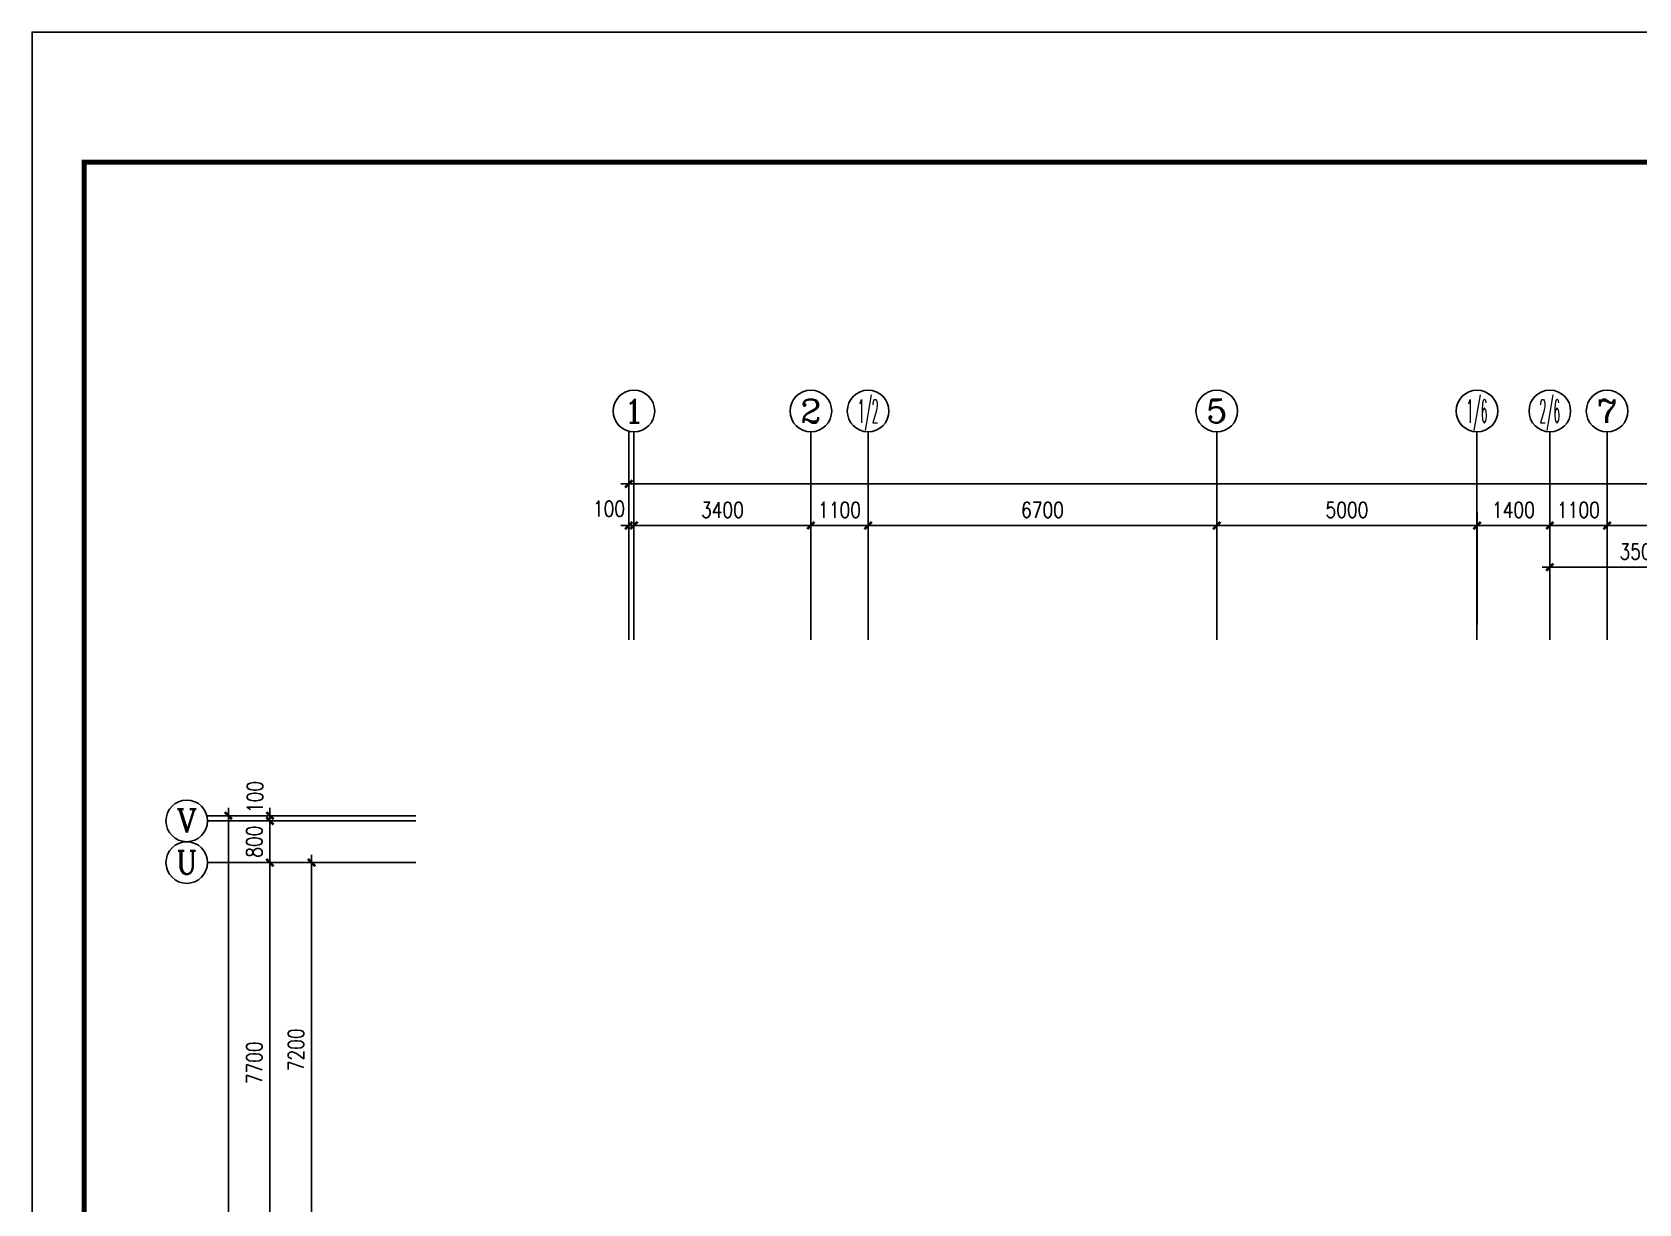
# Model space of a CAD drawing. Extents: x 582436 to 3945069, y 94128 to 248738.
# Drawn here: x 3860969 to 3891843, y 226220 to 248738 of the extents above; entities that cross this region are included whole.
import ezdxf
from ezdxf.enums import TextEntityAlignment as Align

# ---------------------------------------------------------------- set-up
doc = ezdxf.new("R2010")
doc.units = 0
doc.header["$LTSCALE"] = 1000
doc.header["$MEASUREMENT"] = 0
doc.layers.get('0').update_dxf_attribs({"linetype": 'CONTINUOUS'})
doc.layers.get('Defpoints').update_dxf_attribs({"linetype": 'CONTINUOUS'})
for name, color, linetype in [('AXIS', 3, 'CONTINUOUS'), ('AXIS_TEXT', 7, 'CONTINUOUS'), ('PUB_TITLE', 4, 'CONTINUOUS')]:
    doc.layers.add(name, color=color, linetype=linetype)
doc.styles.add('_HZTXT', font='txt.shx', dxfattribs={"width": 0.8, "bigfont": 'AllInOneBig.shx'})
doc.styles.add('COMPLEX', font='COMPLEX', dxfattribs={"bigfont": 'AllInOneBig.shx'})
doc.styles.add('DIM_FONT', font='SIMPLEX.shx', dxfattribs={"width": 0.8, "bigfont": 'AllInOneBig.shx'})
doc.dimstyles.new('AXIS', dxfattribs={"dimtxt": 300, "dimasz": 1, "dimexe": 250, "dimexo": 300, "dimgap": 150, "dimtad": 1, "dimdec": 0, "dimzin": 0, "dimdsep": 46, "dimtxsty": 'DIM_FONT', "dimblk": '_DIMX', "dimcen": 0.09, "dimse1": 1, "dimse2": 1, "dimclrt": 7, "dimadec": 0, "dimazin": 0, "dimtfac": 1, "dimtdec": 0, "dimtix": 1, "dimtmove": 2, "dimatfit": 3, "dimldrblk": '_DIMX', "dimfxl": 1, "dimtolj": 1, "dimtzin": 0, "dimarcsym": 0})
doc.dimstyles.new('dimb', dxfattribs={"dimtxt": 300, "dimasz": 1, "dimexe": 250, "dimexo": 300, "dimgap": 150, "dimtad": 1, "dimdec": 0, "dimdsep": 46, "dimtxsty": 'DIM_FONT', "dimblk": '_DIMX', "dimblk1": '_DIMX', "dimblk2": '_DIMX', "dimcen": 1.25, "dimdle": 2, "dimse1": 1, "dimse2": 1, "dimclrt": 7, "dimadec": 1, "dimazin": 0, "dimtfac": 1, "dimtdec": 0, "dimtix": 1, "dimtmove": 2, "dimatfit": 3, "dimldrblk": '_DIMX', "dimfxl": 1, "dimtolj": 1, "dimtzin": 0, "dimarcsym": 0})
doc.dimstyles.new('dimn', dxfattribs={"dimtxt": 300, "dimasz": 1, "dimexe": 250, "dimexo": 300, "dimgap": 150, "dimtad": 1, "dimdec": 0, "dimdsep": 46, "dimtxsty": 'DIM_FONT', "dimblk": '_DIMX', "dimblk1": '_DIMX', "dimblk2": '_DIMX', "dimcen": 1.25, "dimdle": 2, "dimclrt": 7, "dimadec": 1, "dimazin": 0, "dimtfac": 1, "dimtdec": 0, "dimtix": 1, "dimtmove": 2, "dimatfit": 3, "dimldrblk": '_DIMX', "dimfxl": 1, "dimtolj": 1, "dimtzin": 0, "dimarcsym": 0})

# ---------------------------------------------------------------- blocks, each defined once
blk = doc.blocks.new('_axiso')
blk.add_circle((0, 0), 0.5)
at = {"layer": 'AXIS_TEXT', "style": 'COMPLEX', "width": 1.041667}
blk.add_attdef('A', text='', height=0.56, dxfattribs=at).set_placement((-0.25, -0.28), (0.25, -0.28), align=Align.FIT)
blk = doc.blocks.new('_DIMX')
blk.add_line((-150, 0), (150, 0))
at = {"const_width": 50}
blk.add_lwpolyline([(-70, -70), (70, 70)], dxfattribs=at)
blk = doc.blocks.new('*D61')
at = {"layer": 'AXIS', "color": 0, "lineweight": -2}
for p, q in [((3868039, 233580), (3865289, 233580)), ((3865539, 233581), (3865539, 233582)), ((3865539, 233580), (3865539, 232780)), ((3868039, 232780), (3865289, 232780)), ((3865539, 232779), (3865539, 232778))]:
    blk.add_line(p, q, dxfattribs=at)
at = {"layer": 'Defpoints', "color": 0}
for p in [(3868339, 233580), (3865539, 232780), (3868339, 232780)]:
    blk.add_point(p, dxfattribs=at)
at = {"layer": 'AXIS', "color": 0, "lineweight": -2}
for p, rotation in [((3865539, 233580), 270), ((3865539, 232780), 90)]:
    blk.add_blockref('_DIMX', p, dxfattribs=dict(at, rotation=rotation))
at = {"layer": 'AXIS', "color": 7, "insert": (3865239, 233180), "char_height": 300, "attachment_point": 5, "rotation": 90, "style": '_HZTXT'}
blk.add_mtext('\\A1;800', dxfattribs=at)
blk = doc.blocks.new('*D62')
at = {"layer": 'AXIS', "color": 0, "lineweight": -2}
for p, q in [((3868039, 232780), (3865289, 232780)), ((3865539, 232779), (3865539, 225081)), ((3868039, 225080), (3865289, 225080))]:
    blk.add_line(p, q, dxfattribs=at)
at = {"layer": 'Defpoints', "color": 0}
for p in [(3868339, 232780), (3865539, 225080), (3868339, 225080)]:
    blk.add_point(p, dxfattribs=at)
at = {"layer": 'AXIS', "color": 0, "lineweight": -2}
for p, rotation in [((3865539, 232780), 90), ((3865539, 225080), 270)]:
    blk.add_blockref('_DIMX', p, dxfattribs=dict(at, rotation=rotation))
at = {"layer": 'AXIS', "color": 7, "insert": (3865239, 228930), "char_height": 300, "attachment_point": 5, "rotation": 90, "style": '_HZTXT'}
blk.add_mtext('\\A1;7700', dxfattribs=at)
blk = doc.blocks.new('*D73')
at = {"layer": 'AXIS', "color": 0, "lineweight": -2}
for p, q in [((3868039, 233680), (3864489, 233680)), ((3864739, 233679), (3864739, 169281)), ((3868039, 169280), (3864489, 169280))]:
    blk.add_line(p, q, dxfattribs=at)
at = {"layer": 'Defpoints', "color": 0}
for p in [(3868339, 233680), (3864739, 169280), (3868339, 169280)]:
    blk.add_point(p, dxfattribs=at)
at = {"layer": 'AXIS', "color": 0, "lineweight": -2}
for p, rotation in [((3864739, 233680), 90), ((3864739, 169280), 270)]:
    blk.add_blockref('_DIMX', p, dxfattribs=dict(at, rotation=rotation))
at = {"layer": 'AXIS', "color": 7, "insert": (3864439, 201480), "char_height": 300, "attachment_point": 5, "rotation": 90, "style": '_HZTXT'}
blk.add_mtext('\\A1;64400', dxfattribs=at)
blk = doc.blocks.new('*D81')
at = {"layer": 'AXIS', "color": 0, "lineweight": -2}
for p, q in [((3891233, 237356), (3891233, 239506)), ((3893933, 237356), (3893933, 239506)), ((3893932, 239256), (3891234, 239256))]:
    blk.add_line(p, q, dxfattribs=at)
at = {"layer": 'Defpoints', "color": 0}
for p in [(3891233, 239256), (3891233, 237056), (3893933, 237056)]:
    blk.add_point(p, dxfattribs=at)
at = {"layer": 'AXIS', "color": 0, "lineweight": -2, "rotation": 180}
blk.add_blockref('_DIMX', (3891233, 239256), dxfattribs=at)
at = {"layer": 'AXIS', "color": 0, "lineweight": -2}
blk.add_blockref('_DIMX', (3893933, 239256), dxfattribs=at)
at = {"layer": 'AXIS', "color": 7, "insert": (3892583, 239556), "char_height": 300, "attachment_point": 5, "style": '_HZTXT'}
blk.add_mtext('\\A1;2700', dxfattribs=at)
blk = doc.blocks.new('*D82')
at = {"layer": 'AXIS', "color": 0, "lineweight": -2}
for p, q in [((3890133, 237356), (3890133, 239506)), ((3891233, 237356), (3891233, 239506)), ((3891232, 239256), (3890134, 239256))]:
    blk.add_line(p, q, dxfattribs=at)
at = {"layer": 'Defpoints', "color": 0}
for p in [(3890133, 239256), (3890133, 237056), (3891233, 237056)]:
    blk.add_point(p, dxfattribs=at)
at = {"layer": 'AXIS', "color": 0, "lineweight": -2, "rotation": 180}
blk.add_blockref('_DIMX', (3890133, 239256), dxfattribs=at)
at = {"layer": 'AXIS', "color": 0, "lineweight": -2}
blk.add_blockref('_DIMX', (3891233, 239256), dxfattribs=at)
at = {"layer": 'AXIS', "color": 7, "insert": (3890683, 239556), "char_height": 300, "attachment_point": 5, "style": '_HZTXT'}
blk.add_mtext('\\A1;1100', dxfattribs=at)
blk = doc.blocks.new('*D83')
at = {"layer": 'AXIS', "color": 0, "lineweight": -2}
for p, q in [((3877033, 237356), (3877033, 239506)), ((3883733, 237356), (3883733, 239506)), ((3883732, 239256), (3877034, 239256))]:
    blk.add_line(p, q, dxfattribs=at)
at = {"layer": 'Defpoints', "color": 0}
for p in [(3877033, 239256), (3877033, 237056), (3883733, 237056)]:
    blk.add_point(p, dxfattribs=at)
at = {"layer": 'AXIS', "color": 0, "lineweight": -2, "rotation": 180}
blk.add_blockref('_DIMX', (3877033, 239256), dxfattribs=at)
at = {"layer": 'AXIS', "color": 0, "lineweight": -2}
blk.add_blockref('_DIMX', (3883733, 239256), dxfattribs=at)
at = {"layer": 'AXIS', "color": 7, "insert": (3880383, 239556), "char_height": 300, "attachment_point": 5, "style": '_HZTXT'}
blk.add_mtext('\\A1;6700', dxfattribs=at)
blk = doc.blocks.new('*D84')
at = {"layer": 'AXIS', "color": 0, "lineweight": -2}
for p, q in [((3872533, 237356), (3872533, 239506)), ((3875933, 237356), (3875933, 239506)), ((3875932, 239256), (3872534, 239256))]:
    blk.add_line(p, q, dxfattribs=at)
at = {"layer": 'Defpoints', "color": 0}
for p in [(3872533, 239256), (3872533, 237056), (3875933, 237056)]:
    blk.add_point(p, dxfattribs=at)
at = {"layer": 'AXIS', "color": 0, "lineweight": -2, "rotation": 180}
blk.add_blockref('_DIMX', (3872533, 239256), dxfattribs=at)
at = {"layer": 'AXIS', "color": 0, "lineweight": -2}
blk.add_blockref('_DIMX', (3875933, 239256), dxfattribs=at)
at = {"layer": 'AXIS', "color": 7, "insert": (3874233, 239556), "char_height": 300, "attachment_point": 5, "style": '_HZTXT'}
blk.add_mtext('\\A1;3400', dxfattribs=at)
blk = doc.blocks.new('*D85')
at = {"layer": 'AXIS', "color": 0, "lineweight": -2}
for p, q in [((3872433, 237356), (3872433, 240306)), ((3936333, 237356), (3936333, 240306)), ((3936332, 240056), (3872434, 240056))]:
    blk.add_line(p, q, dxfattribs=at)
at = {"layer": 'Defpoints', "color": 0}
for p in [(3872433, 240056), (3872433, 237056), (3936333, 237056)]:
    blk.add_point(p, dxfattribs=at)
at = {"layer": 'AXIS', "color": 0, "lineweight": -2, "rotation": 180}
blk.add_blockref('_DIMX', (3872433, 240056), dxfattribs=at)
at = {"layer": 'AXIS', "color": 0, "lineweight": -2}
blk.add_blockref('_DIMX', (3936333, 240056), dxfattribs=at)
at = {"layer": 'AXIS', "color": 7, "insert": (3904383, 240356), "char_height": 300, "attachment_point": 5, "style": '_HZTXT'}
blk.add_mtext('\\A1;63900', dxfattribs=at)
blk = doc.blocks.new('*D87')
at = {"layer": 'AXIS', "color": 0, "lineweight": -2}
for p, q in [((3875933, 237356), (3875933, 239506)), ((3877033, 237356), (3877033, 239506)), ((3877032, 239256), (3875934, 239256))]:
    blk.add_line(p, q, dxfattribs=at)
at = {"layer": 'Defpoints', "color": 0}
for p in [(3875933, 239256), (3875933, 237056), (3877033, 237056)]:
    blk.add_point(p, dxfattribs=at)
at = {"layer": 'AXIS', "color": 0, "lineweight": -2, "rotation": 180}
blk.add_blockref('_DIMX', (3875933, 239256), dxfattribs=at)
at = {"layer": 'AXIS', "color": 0, "lineweight": -2}
blk.add_blockref('_DIMX', (3877033, 239256), dxfattribs=at)
at = {"layer": 'AXIS', "color": 7, "insert": (3876483, 239556), "char_height": 300, "attachment_point": 5, "style": '_HZTXT'}
blk.add_mtext('\\A1;1100', dxfattribs=at)
blk = doc.blocks.new('*D88')
at = {"layer": 'AXIS', "color": 0, "lineweight": -2}
for p, q in [((3888733, 237356), (3888733, 239506)), ((3890133, 237356), (3890133, 239506)), ((3890132, 239256), (3888734, 239256))]:
    blk.add_line(p, q, dxfattribs=at)
at = {"layer": 'Defpoints', "color": 0}
for p in [(3888733, 239256), (3888733, 237056), (3890133, 237056)]:
    blk.add_point(p, dxfattribs=at)
at = {"layer": 'AXIS', "color": 0, "lineweight": -2, "rotation": 180}
blk.add_blockref('_DIMX', (3888733, 239256), dxfattribs=at)
at = {"layer": 'AXIS', "color": 0, "lineweight": -2}
blk.add_blockref('_DIMX', (3890133, 239256), dxfattribs=at)
at = {"layer": 'AXIS', "color": 7, "insert": (3889433, 239556), "char_height": 300, "attachment_point": 5, "style": '_HZTXT'}
blk.add_mtext('\\A1;1400', dxfattribs=at)
blk = doc.blocks.new('*D90')
at = {"layer": 'AXIS', "color": 0, "lineweight": -2}
for p, q in [((3868039, 233680), (3865289, 233680)), ((3868039, 233580), (3865289, 233580)), ((3865539, 233681), (3865539, 233682)), ((3865539, 233580), (3865539, 233680)), ((3865539, 233579), (3865539, 233578))]:
    blk.add_line(p, q, dxfattribs=at)
at = {"layer": 'Defpoints', "color": 0}
for p in [(3865539, 233680), (3868339, 233680), (3868339, 233580)]:
    blk.add_point(p, dxfattribs=at)
at = {"layer": 'AXIS', "color": 0, "lineweight": -2}
for p, rotation in [((3865539, 233680), 270), ((3865539, 233580), 90)]:
    blk.add_blockref('_DIMX', p, dxfattribs=dict(at, rotation=rotation))
at = {"layer": 'AXIS', "color": 7, "insert": (3865250, 234039), "char_height": 300, "attachment_point": 5, "rotation": 90, "style": '_HZTXT'}
blk.add_mtext('\\A1;100', dxfattribs=at)
blk = doc.blocks.new('*D103')
at = {"layer": 'AXIS', "color": 0, "lineweight": -2}
for p, q in [((3872433, 237356), (3872433, 239506)), ((3872533, 237356), (3872533, 239506)), ((3872432, 239256), (3872431, 239256)), ((3872433, 239256), (3872533, 239256)), ((3872534, 239256), (3872535, 239256))]:
    blk.add_line(p, q, dxfattribs=at)
at = {"layer": 'Defpoints', "color": 0}
for p in [(3872533, 239256), (3872433, 237056), (3872533, 237056)]:
    blk.add_point(p, dxfattribs=at)
at = {"layer": 'AXIS', "color": 0, "lineweight": -2}
blk.add_blockref('_DIMX', (3872433, 239256), dxfattribs=at)
at = {"layer": 'AXIS', "color": 0, "lineweight": -2, "rotation": 180}
blk.add_blockref('_DIMX', (3872533, 239256), dxfattribs=at)
at = {"layer": 'AXIS', "color": 7, "insert": (3872053, 239578), "char_height": 300, "attachment_point": 5, "style": '_HZTXT'}
blk.add_mtext('\\A1;100', dxfattribs=at)
blk = doc.blocks.new('*D106')
at = {"layer": 'AXIS', "color": 0, "lineweight": -2}
for p, q in [((3883733, 237356), (3883733, 239506)), ((3888733, 237356), (3888733, 239506)), ((3888732, 239256), (3883734, 239256))]:
    blk.add_line(p, q, dxfattribs=at)
at = {"layer": 'Defpoints', "color": 0}
for p in [(3883733, 239256), (3883733, 237056), (3888733, 237056)]:
    blk.add_point(p, dxfattribs=at)
at = {"layer": 'AXIS', "color": 0, "lineweight": -2, "rotation": 180}
blk.add_blockref('_DIMX', (3883733, 239256), dxfattribs=at)
at = {"layer": 'AXIS', "color": 0, "lineweight": -2}
blk.add_blockref('_DIMX', (3888733, 239256), dxfattribs=at)
at = {"layer": 'AXIS', "color": 7, "insert": (3886233, 239556), "char_height": 300, "attachment_point": 5, "style": '_HZTXT'}
blk.add_mtext('\\A1;5000', dxfattribs=at)
blk = doc.blocks.new('*D203')
at = {"layer": 'AXIS', "color": 0, "lineweight": -2}
for p, q in [((3868039, 232780), (3866089, 232780)), ((3866339, 232779), (3866339, 225581)), ((3868039, 225580), (3866089, 225580))]:
    blk.add_line(p, q, dxfattribs=at)
at = {"layer": 'Defpoints', "color": 0}
for p in [(3868339, 232780), (3866339, 225580), (3868339, 225580)]:
    blk.add_point(p, dxfattribs=at)
at = {"layer": 'AXIS', "color": 0, "lineweight": -2}
for p, rotation in [((3866339, 232780), 90), ((3866339, 225580), 270)]:
    blk.add_blockref('_DIMX', p, dxfattribs=dict(at, rotation=rotation))
at = {"layer": 'AXIS', "color": 7, "insert": (3866039, 229180), "char_height": 300, "attachment_point": 5, "rotation": 90, "style": '_HZTXT'}
blk.add_mtext('\\A1;7200', dxfattribs=at)
blk = doc.blocks.new('*D206')
at = {"layer": 'AXIS', "color": 0, "lineweight": -2}
for p, q in [((3890133, 237356), (3890133, 238706)), ((3893633, 237356), (3893633, 238706)), ((3893632, 238456), (3890134, 238456))]:
    blk.add_line(p, q, dxfattribs=at)
at = {"layer": 'Defpoints', "color": 0}
for p in [(3890133, 238456), (3890133, 237056), (3893633, 237056)]:
    blk.add_point(p, dxfattribs=at)
at = {"layer": 'AXIS', "color": 0, "lineweight": -2, "rotation": 180}
blk.add_blockref('_DIMX', (3890133, 238456), dxfattribs=at)
at = {"layer": 'AXIS', "color": 0, "lineweight": -2}
blk.add_blockref('_DIMX', (3893633, 238456), dxfattribs=at)
at = {"layer": 'AXIS', "color": 7, "insert": (3891883, 238756), "char_height": 300, "attachment_point": 5, "style": '_HZTXT'}
blk.add_mtext('\\A1;3500', dxfattribs=at)

msp = doc.modelspace()

# ---------------------------------------------------------------- linework, layer by layer
at = {"layer": 'AXIS', "color": 0}
for p, q in [((3872432.6, 241056.4), (3872432.6, 237056.4)), ((3872532.6, 241056.4), (3872532.6, 237056.4)), ((3875932.6, 241056.4), (3875932.6, 237056.4)), ((3877032.6, 241056.4), (3877032.6, 237056.4)), ((3883732.6, 241056.4), (3883732.6, 237056.4)), ((3888732.6, 241056.4), (3888732.6, 237056.4)), ((3890132.6, 241056.4), (3890132.6, 237056.4)), ((3891232.6, 241056.4), (3891232.6, 237056.4)), ((3864339.4, 233679.5), (3868339.4, 233679.5)), ((3864339.4, 233579.5), (3868339.4, 233579.5)), ((3864339.4, 232779.5), (3868339.4, 232779.5))]:
    msp.add_line(p, q, dxfattribs=at)
at = {"layer": 'PUB_TITLE'}
msp.add_lwpolyline([(3945068.6, 140096), (3945068.6, 248738.4), (3860968.6, 248738.4), (3860968.6, 140096), (3945068.6, 140096), (3945068.6, 142711.9)], dxfattribs=at)
at = {"layer": 'PUB_TITLE', "const_width": 100}
msp.add_lwpolyline([(3940320.9, 141090.2), (3924010.9, 141168.8), (3944068.6, 141168.8), (3944068.6, 246238.4), (3861968.6, 246238.4), (3861968.6, 141096), (3944068.6, 141096), (3944068.6, 147358.2)], dxfattribs=at)

# ---------------------------------------------------------------- block references
at = {"layer": 'AXIS', "color": 0}
ref = msp.add_blockref('_axiso', (3872532.6, 241456.4), dxfattribs=dict(at, xscale=800, yscale=800, zscale=800.0000000000003))
ref.add_attrib('A', '1', dxfattribs={"layer": 'AXIS_TEXT', "height": 448, "style": 'COMPLEX', "width": 2.083333}).set_placement((3872332.6, 241232.4), (3872732.6, 241232.4), align=Align.FIT)
ref = msp.add_blockref('_axiso', (3875932.6, 241456.4), dxfattribs=dict(at, xscale=800, yscale=800, zscale=800.0000000000003))
ref.add_attrib('A', '2', dxfattribs={"layer": 'AXIS_TEXT', "height": 448, "style": 'COMPLEX', "width": 1.339286}).set_placement((3875732.6, 241232.4), (3876132.6, 241232.4), align=Align.FIT)
ref = msp.add_blockref('_axiso', (3877032.6, 241456.4), dxfattribs=dict(at, xscale=800, yscale=800, zscale=800.0000000000003))
ref.add_attrib('A', '1/2', dxfattribs={"layer": 'AXIS_TEXT', "height": 448, "style": 'COMPLEX', "width": 0.367647}).set_placement((3876832.6, 241232.4), (3877232.6, 241232.4), align=Align.FIT)
ref = msp.add_blockref('_axiso', (3883732.6, 241456.4), dxfattribs=dict(at, xscale=800, yscale=800, zscale=800.0000000000003))
ref.add_attrib('A', '5', dxfattribs={"layer": 'AXIS_TEXT', "height": 448, "style": 'COMPLEX', "width": 1.339286}).set_placement((3883532.6, 241232.4), (3883932.6, 241232.4), align=Align.FIT)
ref = msp.add_blockref('_axiso', (3888732.6, 241456.4), dxfattribs=dict(at, xscale=800, yscale=800, zscale=800.0000000000003))
ref.add_attrib('A', '1/6', dxfattribs={"layer": 'AXIS_TEXT', "height": 448, "style": 'COMPLEX', "width": 0.367647}).set_placement((3888532.6, 241232.4), (3888932.6, 241232.4), align=Align.FIT)
ref = msp.add_blockref('_axiso', (3890132.6, 241456.4), dxfattribs=dict(at, xscale=800, yscale=800, zscale=800.0000000000003))
ref.add_attrib('A', '2/6', dxfattribs={"layer": 'AXIS_TEXT', "height": 448, "style": 'COMPLEX', "width": 0.334821}).set_placement((3889932.6, 241232.4), (3890332.6, 241232.4), align=Align.FIT)
ref = msp.add_blockref('_axiso', (3891232.6, 241456.4), dxfattribs=dict(at, xscale=800, yscale=800, zscale=800.0000000000003))
ref.add_attrib('A', '7', dxfattribs={"layer": 'AXIS_TEXT', "height": 448, "style": 'COMPLEX', "width": 1.339286}).set_placement((3891032.6, 241232.4), (3891432.6, 241232.4), align=Align.FIT)
ref = msp.add_blockref('_axiso', (3863939.4, 233579.5), dxfattribs=dict(at, xscale=-800, yscale=800, zscale=800.0000000000003))
ref.add_attrib('A', 'V', dxfattribs={"layer": 'AXIS_TEXT', "height": 448, "style": 'COMPLEX', "width": 1.041667}).set_placement((3863739.4, 233355.5), (3864139.4, 233355.5), align=Align.FIT)
ref = msp.add_blockref('_axiso', (3863939.4, 232779.5), dxfattribs=dict(at, xscale=-800, yscale=800, zscale=800.0000000000003))
ref.add_attrib('A', 'U', dxfattribs={"layer": 'AXIS_TEXT', "height": 448, "style": 'COMPLEX', "width": 0.9375}).set_placement((3863739.4, 232555.5), (3864139.4, 232555.5), align=Align.FIT)

# ---------------------------------------------------------------- dimensions: what is measured, and where the dimension line sits
for p1, p2, distance, picture, middle in [((3936332.6, 237056.4), (3872432.6, 237056.4), -3000, '*D85', (3904382.6, 240356.4)), ((3868339.4, 233679.5), (3868339.4, 169279.5), -3600, '*D73', (3864439.4, 201479.5)), ((3868339.4, 233579.5), (3868339.4, 232779.5), -2800, '*D61', (3865239.4, 233179.5))]:
    dim = msp.add_aligned_dim(p1=p1, p2=p2, distance=distance, dimstyle='AXIS', override={"dimtxsty": '_HZTXT', "dimse1": 0, "dimse2": 0}, dxfattribs=at)
    dim.commit()
    dim.dimension.update_dxf_attribs({"geometry": picture, "text_midpoint": middle})
for base, p1, p2, angle, picture, middle, dimtype in [((3872532.6, 239256.4), (3872432.6, 237056.4), (3872532.6, 237056.4), 180, '*D103', (3872052.7, 239578.4), 160), ((3865539.4, 233679.5), (3868339.4, 233579.5), (3868339.4, 233679.5), 90, '*D90', (3865250.2, 234038.7), 161)]:
    dim = msp.add_linear_dim(base=base, p1=p1, p2=p2, angle=angle, dimstyle='AXIS', override={"dimtxsty": '_HZTXT', "dimse1": 0, "dimse2": 0}, dxfattribs=at)
    dim.commit()
    dim.dimension.update_dxf_attribs({"geometry": picture, "text_midpoint": middle, "dimtype": dimtype})
for base, p1, p2, dimstyle, picture, middle in [((3872532.6, 239256.4), (3875932.6, 237056.4), (3872532.6, 237056.4), 'AXIS', '*D84', (3874232.6, 239556.4)), ((3875932.6, 239256.4), (3877032.6, 237056.4), (3875932.6, 237056.4), 'AXIS', '*D87', (3876482.6, 239556.4)), ((3877032.6, 239256.4), (3883732.6, 237056.4), (3877032.6, 237056.4), 'AXIS', '*D83', (3880382.6, 239556.4)), ((3883732.6, 239256.4), (3888732.6, 237056.4), (3883732.6, 237056.4), 'AXIS', '*D106', (3886232.6, 239556.4)), ((3888732.6, 239256.4), (3890132.6, 237056.4), (3888732.6, 237056.4), 'AXIS', '*D88', (3889432.6, 239556.4)), ((3890132.6, 239256.4), (3891232.6, 237056.4), (3890132.6, 237056.4), 'AXIS', '*D82', (3890682.6, 239556.4)), ((3891232.6, 239256.4), (3893932.6, 237056.4), (3891232.6, 237056.4), 'AXIS', '*D81', (3892582.6, 239556.4)), ((3890132.6, 238456.4), (3893632.6, 237056.4), (3890132.6, 237056.4), 'dimn', '*D206', (3891882.6, 238756.4))]:
    dim = msp.add_linear_dim(base=base, p1=p1, p2=p2, dimstyle=dimstyle, override={"dimtxsty": '_HZTXT', "dimse1": 0, "dimse2": 0}, dxfattribs=at)
    dim.commit()
    dim.dimension.update_dxf_attribs({"geometry": picture, "text_midpoint": middle})
for base, p2, dimstyle, picture, middle in [((3865539.4, 225079.5), (3868339.4, 225079.5), 'AXIS', '*D62', (3865239.4, 228929.5)), ((3866339.4, 225579.5), (3868339.4, 225579.5), 'dimb', '*D203', (3866039.4, 229179.5))]:
    dim = msp.add_linear_dim(base=base, p1=(3868339.4, 232779.5), p2=p2, angle=90, dimstyle=dimstyle, override={"dimtxsty": '_HZTXT', "dimse1": 0, "dimse2": 0}, dxfattribs=at)
    dim.commit()
    dim.dimension.update_dxf_attribs({"geometry": picture, "text_midpoint": middle})

doc.saveas('drawing.dxf')
